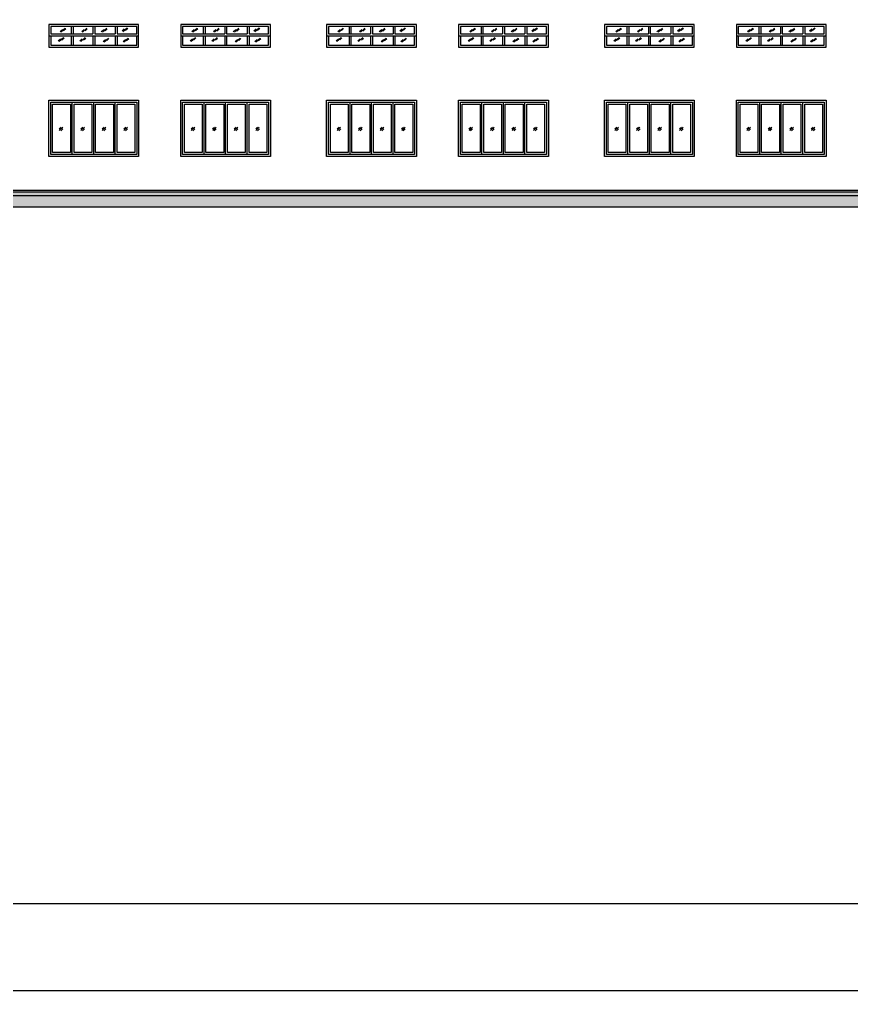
# Model space of a CAD drawing. Header units: metres. Extents: x 3715 to 4596, y 2418 to 2709.
# Drawn here: x 3925.48 to 3948.21, y 2497.4 to 2523.94 of the extents above; entities that cross this region are included whole.
import ezdxf

# ---------------------------------------------------------------- set-up
doc = ezdxf.new("R2010")
doc.units = ezdxf.units.M
doc.header["$MEASUREMENT"] = 0

msp = doc.modelspace()

# ---------------------------------------------------------------- hatches: boundary and pattern name
h = msp.add_hatch()
h.set_pattern_fill('AR-CONC', color=256, scale=0.024, style=0)
h.set_pattern_definition([(50, (-12980.28404, -5977.56356), (0.1721424437, -0.0150605124), [0.018, -0.1979999999]), (355, (-12980.28404, -5977.56356), (-0.03330032, 0.180526112), [0.0144, -0.1584]), (100.4514445, (-12980.2697, -5977.56482), (0.1388421232, 0.1654655978), [0.015297646, -0.1682741068]), (46.1842, (-12980.28404, -5977.51556), (0.2561379192, -0.0397246274), [0.027, -0.297]), (96.6356355, (-12980.2627, -5977.51887), (0.224318867, 0.233788464), [0.022946482, -0.2524113023]), (351.184164, (-12980.28404, -5977.51556), (0.2243188667, 0.233788464), [0.0216, -0.2376]), (21, (-12980.26004, -5977.52756), (0.1432576924, -0.0966285337), [0.018, -0.1979999999]), (326, (-12980.26004, -5977.52756), (0.0583956796, 0.1740360107), [0.0144, -0.1584]), (71.4514447, (-12980.2481, -5977.53561), (0.2016533703, 0.0774074766), [0.0152976456, -0.1682741068]), (37.5, (-12980.28404, -5977.56356), (0.00291836527, 0.07989452488), [0, -0.15647999993, 0, -0.16079999993, 0, -0.15899999993]), (7.5, (-12980.28404, -5977.56356), (0.06313668896, 0.0946588108), [0, -0.09167999996, 0, -0.15287999993, 0, -0.06059999997]), (327.5, (-12980.33756, -5977.56356), (0.12811738462, -0.00541316921), [0, -0.06, 0, -0.1871999999, 0, -0.2483999999]), (317.5, (-12980.36156, -5977.56356), (0.1399646806, 0.02402519575), [0, -0.078, 0, -0.12431999994, 0, -0.1763999999])])
h.paths.add_polyline_path([(3970.82465, 2519.22753), (3827.07465, 2519.22753), (3827.07465, 2519.12753), (3970.82465, 2519.12753)])
h = msp.add_hatch()
h.set_pattern_fill('AR-SAND', color=256, scale=0.08, style=0)
h.set_pattern_definition([(37.5, (-9473.08615, 1714.50548), (-0.0050394686, 0.1541459015), [0, -0.1216, 0, -0.136, 0, -0.13]), (7.5, (-9473.08615, 1714.50548), (0.1415821364, 0.2257716852), [0, -0.0656, 0, -0.1096, 0, -0.042]), (327.5, (-9473.18455, 1714.50548), (0.249131349, 0.0004527243), [0, -0.04, 0, -0.144, 0, -0.188]), (317.5, (-9473.18455, 1714.50548), (0.2404901284, 0.0702140452), [0, -0.02, 0, -0.0944, 0, -0.108])])
h.paths.add_polyline_path([(3970.82465, 2519.12753), (3827.07465, 2519.12753), (3827.07465, 2518.81753), (3970.82465, 2518.81753)])

# ---------------------------------------------------------------- linework, layer by layer
at = {"ltscale": 6}
for p, q in [((3926.33242, 2523.5453), (3927.48242, 2523.5453)), ((3926.89464, 2523.74974), (3926.89464, 2523.5453)), ((3926.94576, 2523.74974), (3926.94576, 2523.5453)), ((3927.48242, 2523.74974), (3927.48242, 2523.5453)), ((3927.53353, 2523.74974), (3927.53353, 2523.5453)), ((3927.53353, 2523.5453), (3928.09576, 2523.5453)), ((3928.09576, 2523.74974), (3928.09576, 2523.5453)), ((3928.14687, 2523.74974), (3928.14687, 2523.5453)), ((3929.93575, 2523.54531), (3931.08576, 2523.54531)), ((3930.49798, 2523.74976), (3930.49798, 2523.54531)), ((3930.54909, 2523.74976), (3930.54909, 2523.54531)), ((3931.08576, 2523.74976), (3931.08576, 2523.54531)), ((3931.13687, 2523.74976), (3931.13687, 2523.54531)), ((3931.13687, 2523.54531), (3931.69909, 2523.54531)), ((3931.69909, 2523.74976), (3931.69909, 2523.54531)), ((3931.7502, 2523.74976), (3931.7502, 2523.54531)), ((3933.92242, 2523.54531), (3935.07242, 2523.54531)), ((3934.48464, 2523.74976), (3934.48464, 2523.54531)), ((3934.53576, 2523.74976), (3934.53576, 2523.54531)), ((3935.07242, 2523.74976), (3935.07242, 2523.54531)), ((3935.12353, 2523.74976), (3935.12353, 2523.54531)), ((3935.12353, 2523.54531), (3935.68576, 2523.54531)), ((3935.68576, 2523.74976), (3935.68576, 2523.54531)), ((3935.73687, 2523.74976), (3935.73687, 2523.54531)), ((3937.52575, 2523.54531), (3938.67576, 2523.54531)), ((3938.08798, 2523.74976), (3938.08798, 2523.54531)), ((3938.13909, 2523.74976), (3938.13909, 2523.54531)), ((3938.67576, 2523.74976), (3938.67576, 2523.54531)), ((3938.72687, 2523.74976), (3938.72687, 2523.54531)), ((3938.72687, 2523.54531), (3939.28909, 2523.54531)), ((3939.28909, 2523.74976), (3939.28909, 2523.54531)), ((3939.3402, 2523.74976), (3939.3402, 2523.54531)), ((3941.51242, 2523.54531), (3942.66242, 2523.54531)), ((3942.07464, 2523.74976), (3942.07464, 2523.54531)), ((3942.12576, 2523.74976), (3942.12576, 2523.54531)), ((3942.66242, 2523.74976), (3942.66242, 2523.54531)), ((3942.71353, 2523.74976), (3942.71353, 2523.54531)), ((3942.71353, 2523.54531), (3943.27576, 2523.54531)), ((3943.27576, 2523.74976), (3943.27576, 2523.54531)), ((3943.32687, 2523.74976), (3943.32687, 2523.54531)), ((3945.11575, 2523.54531), (3946.26576, 2523.54531)), ((3945.67798, 2523.74976), (3945.67798, 2523.54531)), ((3945.72909, 2523.74976), (3945.72909, 2523.54531)), ((3946.26576, 2523.74976), (3946.26576, 2523.54531)), ((3946.31687, 2523.74976), (3946.31687, 2523.54531)), ((3946.31687, 2523.54531), (3946.87909, 2523.54531)), ((3946.87909, 2523.74976), (3946.87909, 2523.54531)), ((3946.9302, 2523.74976), (3946.9302, 2523.54531)), ((3926.28131, 2523.49419), (3928.73465, 2523.49419)), ((3926.89464, 2523.49419), (3926.89464, 2523.23863)), ((3926.94576, 2523.49419), (3926.94576, 2523.23863)), ((3927.48242, 2523.49419), (3927.48242, 2523.23863)), ((3927.53353, 2523.49419), (3927.53353, 2523.23863)), ((3928.09576, 2523.49419), (3928.09576, 2523.23863)), ((3928.14687, 2523.49419), (3928.14687, 2523.23863)), ((3929.88464, 2523.4942), (3932.33798, 2523.4942)), ((3930.49798, 2523.4942), (3930.49798, 2523.23865)), ((3930.54909, 2523.4942), (3930.54909, 2523.23865)), ((3931.08576, 2523.4942), (3931.08576, 2523.23865)), ((3931.13687, 2523.4942), (3931.13687, 2523.23865)), ((3931.69909, 2523.4942), (3931.69909, 2523.23865)), ((3931.7502, 2523.4942), (3931.7502, 2523.23865)), ((3933.87131, 2523.4942), (3936.32465, 2523.4942)), ((3934.48464, 2523.4942), (3934.48464, 2523.23865)), ((3934.53576, 2523.4942), (3934.53576, 2523.23865)), ((3935.07242, 2523.4942), (3935.07242, 2523.23865)), ((3935.12353, 2523.4942), (3935.12353, 2523.23865)), ((3935.68576, 2523.4942), (3935.68576, 2523.23865)), ((3935.73687, 2523.4942), (3935.73687, 2523.23865)), ((3937.47464, 2523.4942), (3939.92798, 2523.4942)), ((3938.08798, 2523.4942), (3938.08798, 2523.23865)), ((3938.13909, 2523.4942), (3938.13909, 2523.23865)), ((3938.67576, 2523.4942), (3938.67576, 2523.23865)), ((3938.72687, 2523.4942), (3938.72687, 2523.23865)), ((3939.28909, 2523.4942), (3939.28909, 2523.23865)), ((3939.3402, 2523.4942), (3939.3402, 2523.23865)), ((3941.46131, 2523.4942), (3943.91465, 2523.4942)), ((3942.07464, 2523.4942), (3942.07464, 2523.23865)), ((3942.12576, 2523.4942), (3942.12576, 2523.23865)), ((3942.66242, 2523.4942), (3942.66242, 2523.23865)), ((3942.71353, 2523.4942), (3942.71353, 2523.23865)), ((3943.27576, 2523.4942), (3943.27576, 2523.23865)), ((3943.32687, 2523.4942), (3943.32687, 2523.23865)), ((3945.06464, 2523.4942), (3947.51798, 2523.4942)), ((3945.67798, 2523.4942), (3945.67798, 2523.23865)), ((3945.72909, 2523.4942), (3945.72909, 2523.23865)), ((3946.26576, 2523.4942), (3946.26576, 2523.23865)), ((3946.31687, 2523.4942), (3946.31687, 2523.23865)), ((3946.87909, 2523.4942), (3946.87909, 2523.23865)), ((3946.9302, 2523.4942), (3946.9302, 2523.23865)), ((3926.9202, 2520.24863), (3926.9202, 2521.67974)), ((3927.50798, 2520.24863), (3927.50798, 2521.67974)), ((3928.09575, 2520.24863), (3928.09575, 2521.67974)), ((3930.52353, 2520.24865), (3930.52353, 2521.67976)), ((3931.11131, 2520.24865), (3931.11131, 2521.67976)), ((3931.69909, 2520.24865), (3931.69909, 2521.67976)), ((3934.5102, 2520.24865), (3934.5102, 2521.67976)), ((3935.09798, 2520.24865), (3935.09798, 2521.67976)), ((3935.68575, 2520.24865), (3935.68575, 2521.67976)), ((3938.11353, 2520.24865), (3938.11353, 2521.67976)), ((3938.70131, 2520.24865), (3938.70131, 2521.67976)), ((3939.28909, 2520.24865), (3939.28909, 2521.67976)), ((3942.1002, 2520.24865), (3942.1002, 2521.67976)), ((3942.68798, 2520.24865), (3942.68798, 2521.67976)), ((3943.27575, 2520.24865), (3943.27575, 2521.67976)), ((3945.70353, 2520.24865), (3945.70353, 2521.67976)), ((3946.29131, 2520.24865), (3946.29131, 2521.67976)), ((3946.87909, 2520.24865), (3946.87909, 2521.67976)), ((3926.56543, 2520.94684), (3926.6193, 2521.00072)), ((3926.66355, 2520.99891), (3926.56724, 2520.90259)), ((3926.66536, 2520.95466), (3926.61149, 2520.90078)), ((3927.15321, 2520.94684), (3927.20708, 2521.00072)), ((3927.25133, 2520.99891), (3927.15501, 2520.90259)), ((3927.25314, 2520.95466), (3927.19926, 2520.90078)), ((3927.74098, 2520.94684), (3927.79486, 2521.00072)), ((3927.83911, 2520.99891), (3927.74279, 2520.90259)), ((3927.84092, 2520.95466), (3927.78704, 2520.90078)), ((3928.32876, 2520.94684), (3928.38264, 2521.00072)), ((3928.42689, 2520.99891), (3928.33057, 2520.90259)), ((3928.4287, 2520.95466), (3928.37482, 2520.90078)), ((3930.16876, 2520.94685), (3930.22264, 2521.00073)), ((3930.26689, 2520.99892), (3930.17057, 2520.9026)), ((3930.2687, 2520.95467), (3930.21482, 2520.9008)), ((3930.75654, 2520.94685), (3930.81042, 2521.00073)), ((3930.85467, 2520.99892), (3930.75835, 2520.9026)), ((3930.85647, 2520.95467), (3930.8026, 2520.9008)), ((3931.34432, 2520.94685), (3931.39819, 2521.00073)), ((3931.44244, 2520.99892), (3931.34613, 2520.9026)), ((3931.44425, 2520.95467), (3931.39038, 2520.9008)), ((3931.93209, 2520.94685), (3931.98597, 2521.00073)), ((3932.03022, 2520.99892), (3931.9339, 2520.9026)), ((3932.03203, 2520.95467), (3931.97815, 2520.9008)), ((3934.15543, 2520.94685), (3934.2093, 2521.00073)), ((3934.25355, 2520.99892), (3934.15724, 2520.9026)), ((3934.25536, 2520.95467), (3934.20149, 2520.9008)), ((3934.74321, 2520.94685), (3934.79708, 2521.00073)), ((3934.84133, 2520.99892), (3934.74501, 2520.9026)), ((3934.84314, 2520.95467), (3934.78926, 2520.9008)), ((3935.33098, 2520.94685), (3935.38486, 2521.00073)), ((3935.42911, 2520.99892), (3935.33279, 2520.9026)), ((3935.43092, 2520.95467), (3935.37704, 2520.9008)), ((3935.91876, 2520.94685), (3935.97264, 2521.00073)), ((3936.01689, 2520.99892), (3935.92057, 2520.9026)), ((3936.0187, 2520.95467), (3935.96482, 2520.9008)), ((3937.75876, 2520.94685), (3937.81264, 2521.00073)), ((3937.85689, 2520.99892), (3937.76057, 2520.9026)), ((3937.8587, 2520.95467), (3937.80482, 2520.9008)), ((3938.34654, 2520.94685), (3938.40042, 2521.00073)), ((3938.44467, 2520.99892), (3938.34835, 2520.9026)), ((3938.44647, 2520.95467), (3938.3926, 2520.9008)), ((3938.93432, 2520.94685), (3938.98819, 2521.00073)), ((3939.03244, 2520.99892), (3938.93613, 2520.9026)), ((3939.03425, 2520.95467), (3938.98038, 2520.9008)), ((3939.52209, 2520.94685), (3939.57597, 2521.00073)), ((3939.62022, 2520.99892), (3939.5239, 2520.9026)), ((3939.62203, 2520.95467), (3939.56815, 2520.9008)), ((3941.74543, 2520.94685), (3941.7993, 2521.00073)), ((3941.84355, 2520.99892), (3941.74724, 2520.9026)), ((3941.84536, 2520.95467), (3941.79149, 2520.9008)), ((3942.33321, 2520.94685), (3942.38708, 2521.00073)), ((3942.43133, 2520.99892), (3942.33501, 2520.9026)), ((3942.43314, 2520.95467), (3942.37926, 2520.9008)), ((3942.92098, 2520.94685), (3942.97486, 2521.00073)), ((3943.01911, 2520.99892), (3942.92279, 2520.9026)), ((3943.02092, 2520.95467), (3942.96704, 2520.9008)), ((3943.50876, 2520.94685), (3943.56264, 2521.00073)), ((3943.60689, 2520.99892), (3943.51057, 2520.9026)), ((3943.6087, 2520.95467), (3943.55482, 2520.9008)), ((3945.34876, 2520.94685), (3945.40264, 2521.00073)), ((3945.44689, 2520.99892), (3945.35057, 2520.9026)), ((3945.4487, 2520.95467), (3945.39482, 2520.9008)), ((3945.93654, 2520.94685), (3945.99042, 2521.00073)), ((3946.03467, 2520.99892), (3945.93835, 2520.9026)), ((3946.03647, 2520.95467), (3945.9826, 2520.9008)), ((3946.52432, 2520.94685), (3946.57819, 2521.00073)), ((3946.62244, 2520.99892), (3946.52613, 2520.9026)), ((3946.62425, 2520.95467), (3946.57038, 2520.9008)), ((3947.11209, 2520.94685), (3947.16597, 2521.00073)), ((3947.21022, 2520.99892), (3947.1139, 2520.9026)), ((3947.21203, 2520.95467), (3947.15815, 2520.9008))]:
    msp.add_line(p, q, dxfattribs=at)
at = {"linetype": 'Continuous'}
for p, q in [((3926.58737, 2523.61288), (3926.65064, 2523.66728)), ((3926.61075, 2523.60051), (3926.72901, 2523.7022)), ((3926.68503, 2523.6392), (3926.74475, 2523.69054)), ((3927.17935, 2523.60989), (3927.24262, 2523.66429)), ((3927.20273, 2523.59753), (3927.321, 2523.69921)), ((3927.27078, 2523.63085), (3927.33049, 2523.68219)), ((3927.71523, 2523.61384), (3927.79128, 2523.66824)), ((3927.75139, 2523.60147), (3927.86966, 2523.70315)), ((3927.8172, 2523.63287), (3927.87692, 2523.68421)), ((3928.28062, 2523.62566), (3928.34389, 2523.68006)), ((3928.304, 2523.6133), (3928.42227, 2523.71498)), ((3928.37829, 2523.65198), (3928.438, 2523.70333)), ((3930.1907, 2523.6129), (3930.25397, 2523.66729)), ((3930.21408, 2523.60053), (3930.33234, 2523.70221)), ((3930.28836, 2523.63921), (3930.34808, 2523.69056)), ((3930.78269, 2523.60991), (3930.84595, 2523.66431)), ((3930.80606, 2523.59754), (3930.92433, 2523.69923)), ((3930.87411, 2523.63086), (3930.93383, 2523.68221)), ((3931.31857, 2523.61385), (3931.39462, 2523.66825)), ((3931.35473, 2523.60148), (3931.47299, 2523.70317)), ((3931.42053, 2523.63288), (3931.48025, 2523.68423)), ((3931.88396, 2523.62568), (3931.94723, 2523.68008)), ((3931.90733, 2523.61331), (3932.0256, 2523.715)), ((3931.98162, 2523.652), (3932.04134, 2523.70334)), ((3934.17737, 2523.6129), (3934.24064, 2523.66729)), ((3934.20075, 2523.60053), (3934.31901, 2523.70221)), ((3934.27503, 2523.63921), (3934.33475, 2523.69056)), ((3934.76935, 2523.60991), (3934.83262, 2523.66431)), ((3934.79273, 2523.59754), (3934.911, 2523.69923)), ((3934.86078, 2523.63086), (3934.92049, 2523.68221)), ((3935.30523, 2523.61385), (3935.38128, 2523.66825)), ((3935.34139, 2523.60148), (3935.45966, 2523.70317)), ((3935.4072, 2523.63288), (3935.46692, 2523.68423)), ((3935.87062, 2523.62568), (3935.93389, 2523.68008)), ((3935.894, 2523.61331), (3936.01227, 2523.715)), ((3935.96829, 2523.652), (3936.028, 2523.70334)), ((3937.7807, 2523.6129), (3937.84397, 2523.66729)), ((3937.80408, 2523.60053), (3937.92234, 2523.70221)), ((3937.87836, 2523.63921), (3937.93808, 2523.69056)), ((3938.37269, 2523.60991), (3938.43595, 2523.66431)), ((3938.39606, 2523.59754), (3938.51433, 2523.69923)), ((3938.46411, 2523.63086), (3938.52383, 2523.68221)), ((3938.90857, 2523.61385), (3938.98462, 2523.66825)), ((3938.94473, 2523.60148), (3939.06299, 2523.70317)), ((3939.01053, 2523.63288), (3939.07025, 2523.68423)), ((3939.47396, 2523.62568), (3939.53723, 2523.68008)), ((3939.49733, 2523.61331), (3939.6156, 2523.715)), ((3939.57162, 2523.652), (3939.63134, 2523.70334)), ((3941.76737, 2523.6129), (3941.83064, 2523.66729)), ((3941.79075, 2523.60053), (3941.90901, 2523.70221)), ((3941.86503, 2523.63921), (3941.92475, 2523.69056)), ((3942.35935, 2523.60991), (3942.42262, 2523.66431)), ((3942.38273, 2523.59754), (3942.501, 2523.69923)), ((3942.45078, 2523.63086), (3942.51049, 2523.68221)), ((3942.89523, 2523.61385), (3942.97128, 2523.66825)), ((3942.93139, 2523.60148), (3943.04966, 2523.70317)), ((3942.9972, 2523.63288), (3943.05692, 2523.68423)), ((3943.46062, 2523.62568), (3943.52389, 2523.68008)), ((3943.484, 2523.61331), (3943.60227, 2523.715)), ((3943.55829, 2523.652), (3943.618, 2523.70334)), ((3945.3707, 2523.6129), (3945.43397, 2523.66729)), ((3945.39408, 2523.60053), (3945.51234, 2523.70221)), ((3945.46836, 2523.63921), (3945.52808, 2523.69056)), ((3945.96269, 2523.60991), (3946.02595, 2523.66431)), ((3945.98606, 2523.59754), (3946.10433, 2523.69923)), ((3946.05411, 2523.63086), (3946.11383, 2523.68221)), ((3946.49857, 2523.61385), (3946.57462, 2523.66825)), ((3946.53473, 2523.60148), (3946.65299, 2523.70317)), ((3946.60053, 2523.63288), (3946.66025, 2523.68423)), ((3947.06396, 2523.62568), (3947.12723, 2523.68008)), ((3947.08733, 2523.61331), (3947.2056, 2523.715)), ((3947.16162, 2523.652), (3947.22134, 2523.70334)), ((3926.54, 2523.3566), (3926.60327, 2523.411)), ((3926.56338, 2523.34423), (3926.68164, 2523.44592)), ((3926.63766, 2523.38292), (3926.69738, 2523.43427)), ((3927.13199, 2523.35361), (3927.19525, 2523.40801)), ((3927.15536, 2523.34125), (3927.27363, 2523.44293)), ((3927.22965, 2523.37993), (3927.28937, 2523.43128)), ((3927.76749, 2523.33784), (3927.83075, 2523.39224)), ((3927.79086, 2523.32548), (3927.90913, 2523.42716)), ((3927.86515, 2523.36416), (3927.92487, 2523.41551)), ((3928.30825, 2523.33784), (3928.37152, 2523.39224)), ((3928.33163, 2523.32548), (3928.4499, 2523.42716)), ((3928.40592, 2523.36416), (3928.46563, 2523.41551)), ((3930.14333, 2523.35662), (3930.2066, 2523.41101)), ((3930.16671, 2523.34425), (3930.28498, 2523.44593)), ((3930.241, 2523.38293), (3930.30072, 2523.43428)), ((3930.73532, 2523.35363), (3930.79859, 2523.40803)), ((3930.7587, 2523.34126), (3930.87696, 2523.44295)), ((3930.83298, 2523.37995), (3930.8927, 2523.43129)), ((3931.37082, 2523.33786), (3931.43409, 2523.39226)), ((3931.3942, 2523.32549), (3931.51246, 2523.42718)), ((3931.46848, 2523.36418), (3931.5282, 2523.41552)), ((3931.91159, 2523.33786), (3931.97486, 2523.39226)), ((3931.93496, 2523.32549), (3932.05323, 2523.42718)), ((3932.00925, 2523.36418), (3932.06897, 2523.41552)), ((3934.13, 2523.35662), (3934.19327, 2523.41101)), ((3934.15338, 2523.34425), (3934.27164, 2523.44593)), ((3934.22766, 2523.38293), (3934.28738, 2523.43428)), ((3934.72199, 2523.35363), (3934.78525, 2523.40803)), ((3934.74536, 2523.34126), (3934.86363, 2523.44295)), ((3934.81965, 2523.37995), (3934.87937, 2523.43129)), ((3935.35749, 2523.33786), (3935.42075, 2523.39226)), ((3935.38086, 2523.32549), (3935.49913, 2523.42718)), ((3935.45515, 2523.36418), (3935.51487, 2523.41552)), ((3935.89825, 2523.33786), (3935.96152, 2523.39226)), ((3935.92163, 2523.32549), (3936.0399, 2523.42718)), ((3935.99592, 2523.36418), (3936.05563, 2523.41552)), ((3937.73333, 2523.35662), (3937.7966, 2523.41101)), ((3937.75671, 2523.34425), (3937.87498, 2523.44593)), ((3937.831, 2523.38293), (3937.89072, 2523.43428)), ((3938.32532, 2523.35363), (3938.38859, 2523.40803)), ((3938.3487, 2523.34126), (3938.46696, 2523.44295)), ((3938.42298, 2523.37995), (3938.4827, 2523.43129)), ((3938.96082, 2523.33786), (3939.02409, 2523.39226)), ((3938.9842, 2523.32549), (3939.10246, 2523.42718)), ((3939.05848, 2523.36418), (3939.1182, 2523.41552)), ((3939.50159, 2523.33786), (3939.56486, 2523.39226)), ((3939.52496, 2523.32549), (3939.64323, 2523.42718)), ((3939.59925, 2523.36418), (3939.65897, 2523.41552)), ((3941.72, 2523.35662), (3941.78327, 2523.41101)), ((3941.74338, 2523.34425), (3941.86164, 2523.44593)), ((3941.81766, 2523.38293), (3941.87738, 2523.43428)), ((3942.31199, 2523.35363), (3942.37525, 2523.40803)), ((3942.33536, 2523.34126), (3942.45363, 2523.44295)), ((3942.40965, 2523.37995), (3942.46937, 2523.43129)), ((3942.94749, 2523.33786), (3943.01075, 2523.39226)), ((3942.97086, 2523.32549), (3943.08913, 2523.42718)), ((3943.04515, 2523.36418), (3943.10487, 2523.41552)), ((3943.48825, 2523.33786), (3943.55152, 2523.39226)), ((3943.51163, 2523.32549), (3943.6299, 2523.42718)), ((3943.58592, 2523.36418), (3943.64563, 2523.41552)), ((3945.32333, 2523.35662), (3945.3866, 2523.41101)), ((3945.34671, 2523.34425), (3945.46498, 2523.44593)), ((3945.421, 2523.38293), (3945.48072, 2523.43428)), ((3945.91532, 2523.35363), (3945.97859, 2523.40803)), ((3945.9387, 2523.34126), (3946.05696, 2523.44295)), ((3946.01298, 2523.37995), (3946.0727, 2523.43129)), ((3946.55082, 2523.33786), (3946.61409, 2523.39226)), ((3946.5742, 2523.32549), (3946.69246, 2523.42718)), ((3946.64848, 2523.36418), (3946.7082, 2523.41552)), ((3947.09159, 2523.33786), (3947.15486, 2523.39226)), ((3947.11496, 2523.32549), (3947.23323, 2523.42718)), ((3947.18925, 2523.36418), (3947.24897, 2523.41552))]:
    msp.add_line(p, q, dxfattribs=at)
at = {"ltscale": 0.1}
for p, q in [((3827.07465, 2519.27753), (3970.82465, 2519.27753)), ((3827.07465, 2519.22753), (3970.82465, 2519.22753)), ((3827.07465, 2519.12753), (3970.82465, 2519.12753))]:
    msp.add_line(p, q, dxfattribs=at)
at = {"ltscale": 10}
msp.add_line((3822.58976, 2518.81753), (3974.73829, 2518.81753), dxfattribs=at)
for points in [[(3817.40443, 2497.39784), (3993.29629, 2497.39784), (3993.29629, 2645.44016), (3817.40443, 2645.44016)], [(3820.05361, 2547.77183), (3974.73829, 2547.77183), (3974.73829, 2499.76967), (3820.05361, 2499.76967)]]:
    msp.add_lwpolyline(points, close=True)
at = {"ltscale": 6}
for points in [[(3926.28131, 2523.18752), (3928.73465, 2523.18752), (3928.73465, 2523.80085), (3926.28131, 2523.80085)], [(3929.88464, 2523.18753), (3932.33798, 2523.18753), (3932.33798, 2523.80087), (3929.88464, 2523.80087)], [(3933.87131, 2523.18753), (3936.32465, 2523.18753), (3936.32465, 2523.80087), (3933.87131, 2523.80087)], [(3937.47464, 2523.18753), (3939.92798, 2523.18753), (3939.92798, 2523.80087), (3937.47464, 2523.80087)], [(3941.46131, 2523.18753), (3943.91465, 2523.18753), (3943.91465, 2523.80087), (3941.46131, 2523.80087)], [(3945.06464, 2523.18753), (3947.51798, 2523.18753), (3947.51798, 2523.80087), (3945.06464, 2523.80087)], [(3928.73464, 2520.19752), (3926.28131, 2520.19752), (3926.28131, 2521.73085), (3928.73464, 2521.73085)], [(3928.68353, 2520.24863), (3926.33242, 2520.24863), (3926.33242, 2521.67974), (3928.68353, 2521.67974)], [(3932.33798, 2520.19753), (3929.88464, 2520.19753), (3929.88464, 2521.73087), (3932.33798, 2521.73087)], [(3932.28687, 2520.24865), (3929.93575, 2520.24865), (3929.93575, 2521.67976), (3932.28687, 2521.67976)], [(3936.32464, 2520.19753), (3933.87131, 2520.19753), (3933.87131, 2521.73087), (3936.32464, 2521.73087)], [(3936.27353, 2520.24865), (3933.92242, 2520.24865), (3933.92242, 2521.67976), (3936.27353, 2521.67976)], [(3939.92798, 2520.19753), (3937.47464, 2520.19753), (3937.47464, 2521.73087), (3939.92798, 2521.73087)], [(3939.87687, 2520.24865), (3937.52575, 2520.24865), (3937.52575, 2521.67976), (3939.87687, 2521.67976)], [(3943.91464, 2520.19753), (3941.46131, 2520.19753), (3941.46131, 2521.73087), (3943.91464, 2521.73087)], [(3943.86353, 2520.24865), (3941.51242, 2520.24865), (3941.51242, 2521.67976), (3943.86353, 2521.67976)], [(3947.51798, 2520.19753), (3945.06464, 2520.19753), (3945.06464, 2521.73087), (3947.51798, 2521.73087)], [(3947.46687, 2520.24865), (3945.11575, 2520.24865), (3945.11575, 2521.67976), (3947.46687, 2521.67976)], [(3926.38353, 2521.62863), (3926.86909, 2521.62863), (3926.86909, 2520.29974), (3926.38353, 2520.29974)], [(3926.97131, 2521.62863), (3927.45687, 2521.62863), (3927.45687, 2520.29974), (3926.97131, 2520.29974)], [(3927.55909, 2521.62863), (3928.04464, 2521.62863), (3928.04464, 2520.29974), (3927.55909, 2520.29974)], [(3928.14687, 2521.62863), (3928.63242, 2521.62863), (3928.63242, 2520.29974), (3928.14687, 2520.29974)], [(3929.98687, 2521.62865), (3930.47242, 2521.62865), (3930.47242, 2520.29976), (3929.98687, 2520.29976)], [(3930.57464, 2521.62865), (3931.0602, 2521.62865), (3931.0602, 2520.29976), (3930.57464, 2520.29976)], [(3931.16242, 2521.62865), (3931.64798, 2521.62865), (3931.64798, 2520.29976), (3931.16242, 2520.29976)], [(3931.7502, 2521.62865), (3932.23575, 2521.62865), (3932.23575, 2520.29976), (3931.7502, 2520.29976)], [(3933.97353, 2521.62865), (3934.45909, 2521.62865), (3934.45909, 2520.29976), (3933.97353, 2520.29976)], [(3934.56131, 2521.62865), (3935.04687, 2521.62865), (3935.04687, 2520.29976), (3934.56131, 2520.29976)], [(3935.14909, 2521.62865), (3935.63464, 2521.62865), (3935.63464, 2520.29976), (3935.14909, 2520.29976)], [(3935.73687, 2521.62865), (3936.22242, 2521.62865), (3936.22242, 2520.29976), (3935.73687, 2520.29976)], [(3937.57687, 2521.62865), (3938.06242, 2521.62865), (3938.06242, 2520.29976), (3937.57687, 2520.29976)], [(3938.16464, 2521.62865), (3938.6502, 2521.62865), (3938.6502, 2520.29976), (3938.16464, 2520.29976)], [(3938.75242, 2521.62865), (3939.23798, 2521.62865), (3939.23798, 2520.29976), (3938.75242, 2520.29976)], [(3939.3402, 2521.62865), (3939.82575, 2521.62865), (3939.82575, 2520.29976), (3939.3402, 2520.29976)], [(3941.56353, 2521.62865), (3942.04909, 2521.62865), (3942.04909, 2520.29976), (3941.56353, 2520.29976)], [(3942.15131, 2521.62865), (3942.63687, 2521.62865), (3942.63687, 2520.29976), (3942.15131, 2520.29976)], [(3942.73909, 2521.62865), (3943.22464, 2521.62865), (3943.22464, 2520.29976), (3942.73909, 2520.29976)], [(3943.32687, 2521.62865), (3943.81242, 2521.62865), (3943.81242, 2520.29976), (3943.32687, 2520.29976)], [(3945.16687, 2521.62865), (3945.65242, 2521.62865), (3945.65242, 2520.29976), (3945.16687, 2520.29976)], [(3945.75464, 2521.62865), (3946.2402, 2521.62865), (3946.2402, 2520.29976), (3945.75464, 2520.29976)], [(3946.34242, 2521.62865), (3946.82798, 2521.62865), (3946.82798, 2520.29976), (3946.34242, 2520.29976)], [(3946.9302, 2521.62865), (3947.41575, 2521.62865), (3947.41575, 2520.29976), (3946.9302, 2520.29976)]]:
    msp.add_lwpolyline(points, close=True, dxfattribs=at)
for points in [[(3928.14687, 2523.5453), (3928.68353, 2523.5453), (3928.68353, 2523.74974), (3926.33242, 2523.74974), (3926.33242, 2523.5453)], [(3931.7502, 2523.54531), (3932.28687, 2523.54531), (3932.28687, 2523.74976), (3929.93575, 2523.74976), (3929.93575, 2523.54531)], [(3935.73687, 2523.54531), (3936.27353, 2523.54531), (3936.27353, 2523.74976), (3933.92242, 2523.74976), (3933.92242, 2523.54531)], [(3939.3402, 2523.54531), (3939.87687, 2523.54531), (3939.87687, 2523.74976), (3937.52575, 2523.74976), (3937.52575, 2523.54531)], [(3943.32687, 2523.54531), (3943.86353, 2523.54531), (3943.86353, 2523.74976), (3941.51242, 2523.74976), (3941.51242, 2523.54531)], [(3946.9302, 2523.54531), (3947.46687, 2523.54531), (3947.46687, 2523.74976), (3945.11575, 2523.74976), (3945.11575, 2523.54531)], [(3926.33242, 2523.49419), (3926.33242, 2523.23863), (3928.68353, 2523.23863), (3928.68353, 2523.49419)], [(3929.93575, 2523.4942), (3929.93575, 2523.23865), (3932.28687, 2523.23865), (3932.28687, 2523.4942)], [(3933.92242, 2523.4942), (3933.92242, 2523.23865), (3936.27353, 2523.23865), (3936.27353, 2523.4942)], [(3937.52575, 2523.4942), (3937.52575, 2523.23865), (3939.87687, 2523.23865), (3939.87687, 2523.4942)], [(3941.51242, 2523.4942), (3941.51242, 2523.23865), (3943.86353, 2523.23865), (3943.86353, 2523.4942)], [(3945.11575, 2523.4942), (3945.11575, 2523.23865), (3947.46687, 2523.23865), (3947.46687, 2523.4942)]]:
    msp.add_lwpolyline(points, dxfattribs=at)

doc.saveas('drawing.dxf')
